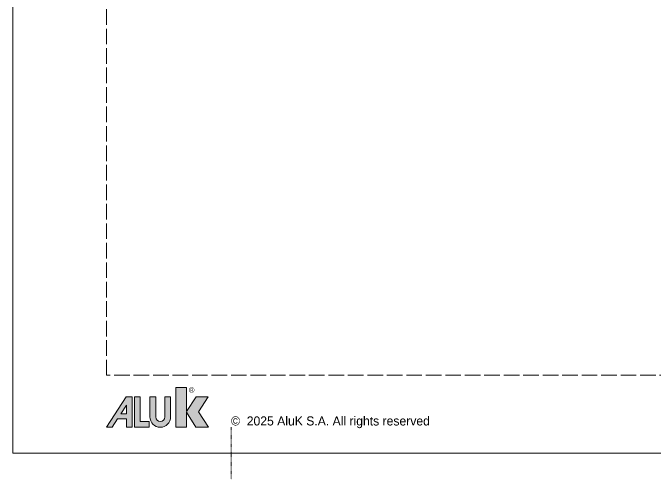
# Model space of a CAD drawing. Header units: millimetres. Extents: x -576 to 4430, y -1196 to 2690.
# Drawn here: x 1560 to 1683.6, y -791 to -701.2 of the extents above; entities that cross this region are included whole.
import ezdxf

# ---------------------------------------------------------------- set-up
doc = ezdxf.new("R2010")
doc.units = ezdxf.units.MM
doc.header["$LTSCALE"] = 0.25
doc.header["$MEASUREMENT"] = 0
doc.linetypes.add('ACAD_ISO02W100', pattern=[15, 12, -3])
doc.linetypes.add('DOT2', pattern=[0.125, 0, -0.125])
doc.layers.get('0').update_dxf_attribs({"lineweight": 5})
doc.layers.add('01_ALUK Logo', color=7, linetype='Continuous')
doc.layers.add('01_Text', color=40, linetype='Continuous', lineweight=25)
doc.layers.add('02_Block Frame', color=7, linetype='Continuous', lineweight=5, true_color=0xe2001a, plot=False)
doc.layers.add('02_Layout Grid', color=252, linetype='DOT2', lineweight=5, plot=False, transparency=0.5)
doc.styles.add('Aluk Text', font='GOTHIC.TTF')
doc.styles.get("Standard").update_dxf_attribs({"font": 'arial.ttf'})

# ---------------------------------------------------------------- blocks, each defined once
blk = doc.blocks.new('A$C14581')
at = {"layer": '01_Text', "insert": (0, -0.19), "char_height": 2, "attachment_point": 7, "style": 'Aluk Text'}
blk.add_mtext_dynamic_manual_height_columns('{\\fPoppins|b0|i0|c0|p2;\\H0.875x;©  2025 AluK S.A. All rights reserved}', width=51.3351, gutter_width=204.25, heights=[0], dxfattribs=at)
blk = doc.blocks.new('AluK Logo')
at = {"layer": '01_ALUK Logo', "true_color": 0xe2001a}
h = blk.add_hatch(color=242, dxfattribs=at)
h.dxf.hatch_style = 1
h.paths.add_polyline_path([(18.02, 3.04), (19.92, 5.98), (17.56, 5.98), (15.66, 3.11), (15.66, 7.76), (13.58, 7.76), (13.58, 0), (15.66, 0), (15.66, 2.93), (17.53, 0), (20, 0)])
at = {"layer": '01_ALUK Logo', "true_color": 0x323338}
h = blk.add_hatch(color=250, dxfattribs=at)
h.dxf.hatch_style = 1
h.paths.add_polyline_path([(3.94, 0), (5.02, 0), (5.02, 5.96), (3.87, 5.96), (0, 0), (1.15, 0), (2.2, 1.63), (3.94, 1.63)])
h.paths.add_polyline_path([(3.95, 2.64), (2.86, 2.64), (3.95, 4.31)], flags=16)
h = blk.add_hatch(color=250, dxfattribs=at)
h.dxf.hatch_style = 1
h.paths.add_polyline_path([(6.62, 1.12), (6.62, 5.97), (5.53, 5.97), (5.53, 0), (8.38, 0), (8.38, 1.12)])
h = blk.add_hatch(color=250, dxfattribs=at)
h.dxf.hatch_style = 1
h.paths.add_polyline_path([(12.57, 5.97), (11.43, 5.97), (11.43, 2.02, -1), (9.65, 2.02), (9.65, 5.97), (8.52, 5.97), (8.52, 2.02, 0.999791), (12.57, 2.02)])
at = {"layer": '01_ALUK Logo', "color": 242, "lineweight": 0, "true_color": 0xe2001a}
blk.add_lwpolyline([(17.53, 0), (20, 0), (18.02, 3.04), (19.92, 5.98), (17.56, 5.98), (15.66, 3.11), (15.66, 7.76), (13.58, 7.76), (13.58, 0), (15.66, 0), (15.66, 2.93)], close=True, dxfattribs=at)
at = {"layer": '01_ALUK Logo', "color": 250, "lineweight": 0, "true_color": 0x323338}
for points in [[(2.2, 1.63), (3.94, 1.63), (3.94, 0), (5.02, 0), (5.02, 5.96), (3.87, 5.96), (0, 0), (1.15, 0)], [(8.38, 0), (8.38, 1.12), (6.62, 1.12), (6.62, 5.97), (5.53, 5.97), (5.53, 0)], [(2.86, 2.64), (3.95, 4.31), (3.95, 2.64)]]:
    blk.add_lwpolyline(points, close=True, dxfattribs=at)
blk.add_lwpolyline([(9.65, 2.02), (9.65, 5.97), (8.52, 5.97), (8.52, 2.02, 1), (12.57, 2.02), (12.57, 5.97), (11.43, 5.97), (11.43, 2.02, -1)], format="xyb", close=True, dxfattribs=at)
at = {"layer": '01_ALUK Logo', "color": 242, "lineweight": 0, "true_color": 0xe2001a, "insert": (16.69, 7.28), "char_height": 1.06, "attachment_point": 5}
blk.add_mtext_dynamic_manual_height_columns('®', width=0.2845, gutter_width=0.756, heights=[0], dxfattribs=at)
blk = doc.blocks.new('PAGE dispari')
at = {"layer": '02_Block Frame'}
blk.add_lwpolyline([(0, 0), (0, 297), (210, 297), (210, 0)], close=True, dxfattribs=at)
at = {"layer": '02_Block Frame', "linetype": 'ACAD_ISO02W100'}
blk.add_lwpolyline([(18, 15), (18, 282), (195, 282), (195, 15)], close=True, dxfattribs=at)
at = {"layer": '02_Layout Grid', "color": 6, "ltscale": 0.25}
blk.add_line((42, 5), (42, -5), dxfattribs=at)
at = {"layer": '01_ALUK Logo', "xscale": 0.9841678626162992, "yscale": 0.9841678626162992, "zscale": 0.9841678626162992}
blk.add_blockref('AluK Logo', (18, 5), dxfattribs=at)
at = {"layer": '01_Text'}
blk.add_blockref('A$C14581', (42, 5), dxfattribs=at)

msp = doc.modelspace()

# ---------------------------------------------------------------- block references
msp.add_blockref('PAGE dispari', (1560, -786))

doc.saveas('drawing.dxf')
